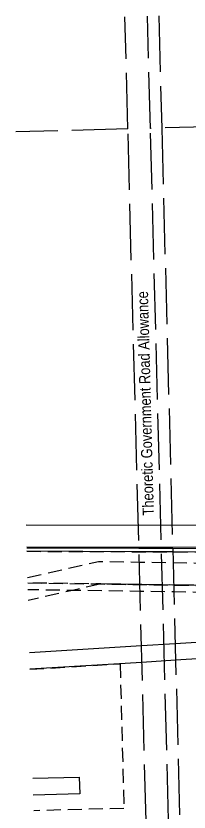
# Model space of a CAD drawing. Extents: x 626623 to 631574, y 5837036 to 5839705.
# Drawn here: x 627415 to 627570, y 5838179 to 5838889 of the extents above; entities that cross this region are included whole.
import ezdxf
from ezdxf.enums import TextEntityAlignment as Align

# ---------------------------------------------------------------- set-up
doc = ezdxf.new("R2010")
doc.units = 0
doc.header["$LTSCALE"] = 5
for name, pattern in [('foc-ACCESSROAD', [3.75, 2.5, -1.25]), ('foc-FLOWLINE', [3.75, 2.5, -1.25]), ('foc-UNSURVEYED', [12.5, 10, -2.5])]:
    doc.linetypes.add(name, pattern=pattern)
for name, color, linetype in [('C-AR', 13, 'foc-ACCESSROAD'), ('C-RW', 13, 'Continuous'), ('C-WS', 13, 'foc-ACCESSROAD'), ('F-EZE', 190, 'foc-FLOWLINE'), ('L-ROAD-T', 7, 'Continuous'), ('L-USEC', 7, 'foc-UNSURVEYED')]:
    doc.layers.add(name, color=color, linetype=linetype)
doc.styles.add('80L', font='ARIALN.TTF', dxfattribs={"height": 10})

msp = doc.modelspace()

# ---------------------------------------------------------------- linework, layer by layer
at = {"layer": 'C-AR', "flags": 128}
msp.add_lwpolyline([(627424.865, 5838411.288), (627524.91, 5838410.935), (627555.087, 5838410.828), (627801.561, 5838409.958), (627801.64, 5838406.969), (627801.879, 5838397.814), (627802.406, 5838377.73), (627555.863, 5838381.227), (627525.677, 5838381.656), (627490.982, 5838382.147), (627425.605, 5838383.075)], dxfattribs=at)
at = {"layer": 'C-RW'}
for points in [[(627424.244, 5838434.979), (627803.563, 5838434.519), (628402.943, 5838434.649), (628508.355, 5838413.503), (628530.839, 5838414.118), (628532.358, 5838354.158), (628512.371, 5838353.652), (628511.36, 5838393.585), (628506.64, 5838393.456), (628400.959, 5838414.655), (627803.554, 5838414.526), (627424.768, 5838414.985)], [(627424.782, 5838414.456), (627524.827, 5838414.072), (627555.005, 5838413.957), (627802.783, 5838413.007)], [(627801.561, 5838409.958), (627555.087, 5838410.828), (627524.91, 5838410.935), (627424.865, 5838411.288)], [(627427.229, 5838321.087), (627527.102, 5838327.298), (627557.228, 5838329.172), (627797.969, 5838344.14), (627871.728, 5838348.728), (627872.742, 5838333.721), (627798.387, 5838329.102), (627557.621, 5838314.153), (627527.495, 5838312.282), (627427.623, 5838306.08)], [(627430.167, 5838209.005), (627471.635, 5838210.066), (627472.02, 5838195.062), (627430.561, 5838194.001)]]:
    msp.add_lwpolyline(points, dxfattribs=at)
at = {"layer": 'C-WS'}
msp.add_lwpolyline([(627427.623, 5838306.08), (627508.076, 5838311.076), (627511.453, 5838182.148), (627430.927, 5838180.041)], dxfattribs=at)
at = {"layer": 'F-EZE', "flags": 128}
for points in [[(627425.477, 5838387.94), (627488.899, 5838402.202), (627525.152, 5838401.694), (627555.337, 5838401.271), (627801.879, 5838397.814), (627897.619, 5838396.472), (628140.708, 5838395.683), (628150.705, 5838395.65), (628264.558, 5838395.285), (628284.702, 5838395.221), (628354.375, 5838394.999), (628358.946, 5838393.47), (628361.859, 5838392.494), (628377.736, 5838387.179), (628384.622, 5838384.873), (628390.601, 5838382.872), (628412.903, 5838375.405), (628429.839, 5838360.311), (628465.815, 5838328.247), (628472.604, 5838322.196), (628481.496, 5838314.272), (628493.179, 5838303.859), (628508.104, 5838288.713), (628534.739, 5838261.682), (628541.156, 5838255.17), (628560.229, 5838267.215), (628565.525, 5838258.83), (628570.92, 5838250.286), (628551.647, 5838238.115), (628562.324, 5838206.375), (628562.963, 5838204.474), (628552.89, 5838200.589), (628544.264, 5838197.262), (628538.138, 5838215.472), (628530.917, 5838237.212), (628508.883, 5838259.396), (628479.373, 5838289.344), (628473.333, 5838294.726), (628463.362, 5838303.613), (628447.546, 5838317.598), (628411.306, 5838350.008), (628402.546, 5838357.816), (628385.581, 5838363.461), (628364.666, 5838370.421), (628359.512, 5838372.136), (628354.167, 5838373.915), (628350.973, 5838374.978), (628277.912, 5838375.427), (628269.204, 5838375.481), (628269.315, 5838256.423), (628257.223, 5838256.406), (628249.294, 5838256.395), (628249.205, 5838358.583), (628249.191, 5838375.603), (628246.172, 5838375.622), (628236.913, 5838375.679), (628126.862, 5838376.33), (628126.818, 5838386.46), (628117.76, 5838386.465), (628116.813, 5838386.465), (628116.847, 5838376.365), (628078.108, 5838376.417), (627924.557, 5838376.441), (627897.476, 5838376.45), (627802.406, 5838377.73), (627555.863, 5838381.227), (627525.677, 5838381.656), (627490.984, 5838382.148), (627465.437, 5838376.404), (627426.012, 5838367.539)], [(627425.605, 5838383.075), (627490.982, 5838382.147), (627525.677, 5838381.656), (627555.863, 5838381.227), (627802.406, 5838377.73), (627802.565, 5838371.632), (627556.023, 5838375.122), (627525.837, 5838375.549), (627465.436, 5838376.404), (627425.765, 5838376.966)]]:
    msp.add_lwpolyline(points, dxfattribs=at)
at = {"layer": 'L-USEC'}
for p, q in [((627515.031, 5838787.801), (627512.41, 5838887.769)), ((627535.144, 5838788.329), (627532.523, 5838888.303)), ((627542.564, 5838888.57), (627545.185, 5838788.603)), ((628347.891, 5838809.939), (627535.143, 5838788.336)), ((627545.185, 5838788.603), (627566.263, 5837984.484)), ((627515.031, 5838787.801), (627415.065, 5838785.144)), ((627536.108, 5837983.683), (627515.031, 5838787.801)), ((627556.222, 5837984.21), (627535.144, 5838788.328))]:
    msp.add_line(p, q, dxfattribs=at)

# ---------------------------------------------------------------- texts
at = {"layer": 'L-ROAD-T', "style": '80L'}
msp.add_text('Theoretic Government Road Allowance', height=10, rotation=91.521756, dxfattribs=at).set_placement((627530.599, 5838543.172), align=Align.MIDDLE_CENTER)

doc.saveas('drawing.dxf')
